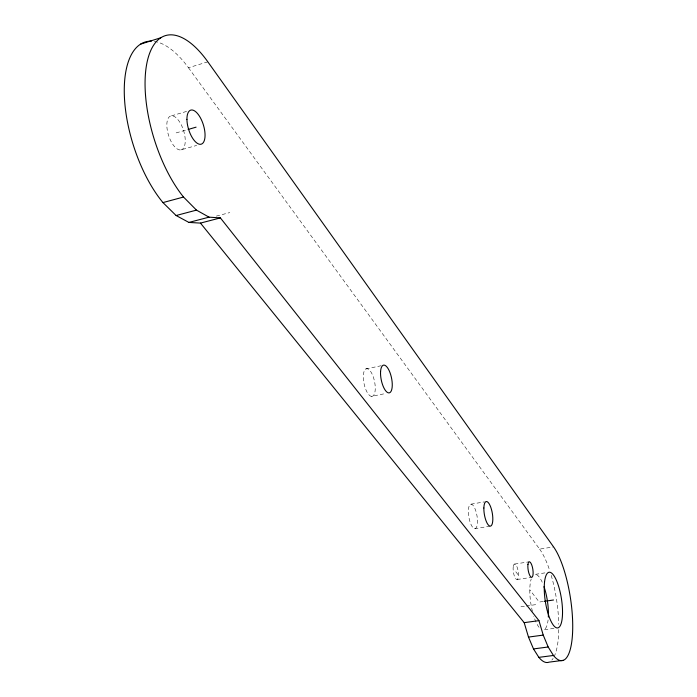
<?xml version="1.0" encoding="UTF-8"?>
<svg xmlns="http://www.w3.org/2000/svg" width="697" height="697" viewBox="0 0 697 697"><rect width="100%" height="100%" fill="white"/><g stroke="black" fill="none" stroke-linecap="round" stroke-linejoin="round"><path stroke-width="0.52" stroke-dasharray="3.48 2.61" d="M154.316 41.402A94.696 42.195 72.5 0 1 188.469 67.74L207.837 61.833M171.532 115.815L187.493 111.145M176.141 132.9L187.11 129.747M180.732 149.933A17.73 7.885 72.6 0 0 180.575 123.508A17.73 7.885 72.6 0 0 166.836 125.207A17.73 7.885 72.6 0 0 180.732 149.933L196.685 145.42M216.297 216.114L229.775 212.585M365.847 368.957L382.958 365.341M371.466 396.375A14.106 5.358 78.3 0 0 373.043 376.241A14.106 5.358 78.3 0 0 363.39 375.021A14.106 5.358 78.3 0 0 371.466 396.375L385.58 393.509M471.006 504.166L484.354 501.892M474.901 528.666A12.407 4.121 80.3 0 0 475.493 509.969A12.407 4.121 80.3 0 0 468.375 510.622A12.407 4.121 80.3 0 0 474.901 528.666L490.339 526.13M188.469 67.74L539.609 549.105L553.584 546.918M514.569 564.065L529.241 561.808M544.915 572.89L534.747 574.424A28.063 8.381 81.3 0 1 542.911 583.807M517.061 579.512L531.759 577.308M543.32 601.467L539.243 602.051L529.798 589.854M520.947 606.747L525.163 606.146M526.218 605.998L535.705 604.647M553.976 628.398L543.747 629.783A28.063 8.381 81.3 0 0 548.095 619.955M515.815 571.784L518.498 575.252M539.06 627.326A28.063 8.381 81.3 0 1 533.763 616.183M532.421 611.4A28.063 8.381 81.3 0 1 531.21 578.963M539.609 549.105A60.709 18.139 81.3 0 1 549.297 569.31M551.214 575.365A60.709 18.139 81.3 0 1 558.759 624.312M558.767 629.591A60.709 18.139 81.3 0 1 554.002 656.844M553.122 658.386A60.709 18.139 81.3 0 1 551.858 660.068M513.227 566.67A7.824 2.431 81 0 0 516.399 579.373A7.824 2.431 81 0 0 517.784 569.327A7.824 2.431 81 0 0 513.227 566.67"/><path stroke-width="1.05" d="M140.611 44.129L160.833 37.751M188.112 129.459L196.092 127.159M151.388 41.149A94.696 42.195 72.5 0 0 124.65 101.021A94.696 42.195 72.5 0 0 162.95 202.583L183.52 197.042L196.476 210.119L209.048 217.159L220.383 217.9L538.955 620.626L543.224 635.098L548.182 646.99L553.444 655.468A60.927 17.678 81.2 0 0 572.725 626.568A60.927 17.678 81.2 0 0 553.584 546.918L207.837 61.833A95.219 41.28 72.8 0 0 146.597 64.638A95.219 41.28 72.8 0 0 183.52 197.042M162.95 202.583L176.106 215.521L196.476 210.119M176.106 215.521L188.904 222.43L209.048 217.159M188.904 222.43L200.466 223.101L220.383 217.9M544.34 601.319L553.514 600.004M200.466 223.101L524.188 622.665L538.955 620.626M524.188 622.665L528.483 637.084L543.224 635.098M528.483 637.084L533.501 648.924L548.182 646.99M533.501 648.924L538.851 657.358L553.444 655.468M563.385 660.312L549.009 662.15A60.709 18.139 81.3 0 1 538.851 657.358M543.974 586.639A28.063 8.381 81.3 0 1 548.33 617.054M544.523 582.248A28.168 8.164 81.2 0 0 555.866 627.544A28.168 8.164 81.2 0 0 559.778 590.49A28.168 8.164 81.2 0 0 544.523 582.248M186.935 119.37A17.826 7.719 72.8 0 0 200.675 144.296A17.826 7.719 72.8 0 0 200.387 117.767A17.826 7.719 72.8 0 0 186.935 119.37M527.951 564.413A7.85 2.37 80.9 0 0 531.114 577.168A7.85 2.37 80.9 0 0 532.403 567.105A7.85 2.37 80.9 0 0 527.951 564.413M483.866 508A12.459 4.016 80.3 0 0 490.339 526.13A12.459 4.016 80.3 0 0 490.819 507.381A12.459 4.016 80.3 0 0 483.866 508M380.588 371.414A14.167 5.228 78.3 0 0 388.604 392.89A14.167 5.228 78.3 0 0 390.024 372.695A14.167 5.228 78.3 0 0 380.588 371.414"/></g></svg>
